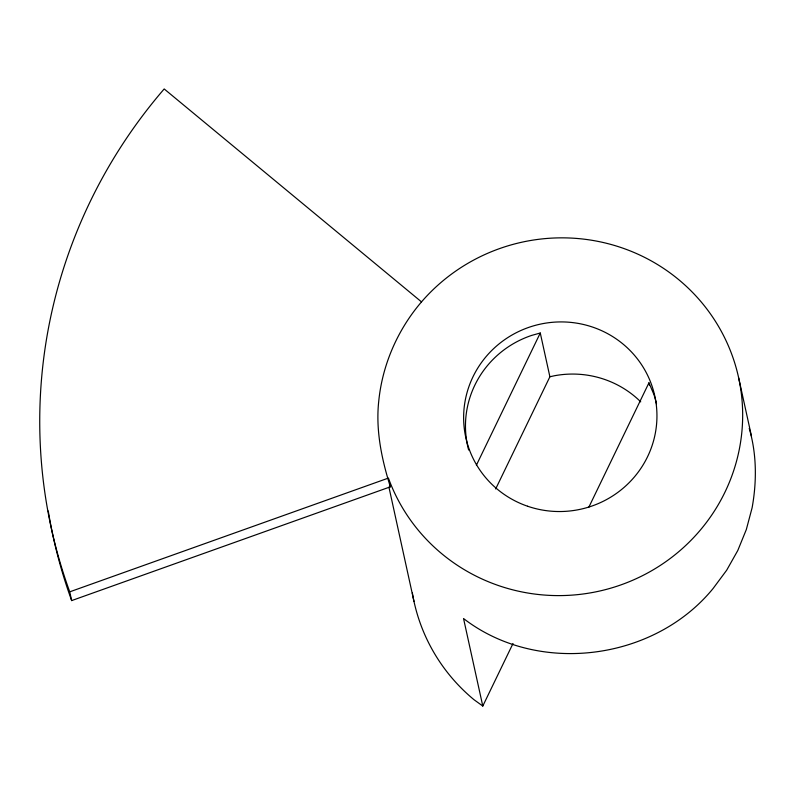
<?xml version="1.0" encoding="UTF-8"?>
<svg xmlns="http://www.w3.org/2000/svg" width="795" height="795" viewBox="0 0 795 795"><rect width="100%" height="100%" fill="white"/><g stroke="black" fill="none" stroke-linecap="round" stroke-linejoin="round"><path stroke-width="1.19" d="M476.394 465.184L540.272 333.006L531.577 335.44A96.752 94.714 -12.4 0 0 468.633 450M495.673 488.945L549.892 376.76L540.272 333.006M412.366 593.01A182.552 178.696 -12.4 0 0 474.019 699.719L482.784 706.049L513.004 643.513M588.837 507.2L648.949 382.812L653.838 394.34A96.752 94.714 -12.4 0 1 656.511 403.8M71.659 600.593L69.731 591.838L388.417 478.083A182.552 178.696 -12.4 0 0 650.221 571.545A182.552 178.696 -12.4 0 0 700.922 301.603A182.552 178.696 -12.4 0 0 421.509 301.891C397.639 329.716 382.325 364.776 378.728 401.316C375.578 430.353 381.729 459.262 390.345 486.828L71.659 600.593A521.053 510.042 -12.4 0 1 48.257 510.996M549.892 376.76L554.562 375.727A96.752 94.714 -12.4 0 1 640.74 401.863M421.509 301.891L164.187 88.951A521.053 510.042 -12.4 0 0 69.731 591.838M389.62 484.543L390.345 486.828M749.228 428.406C756.78 454.084 756.85 481.571 752.11 507.786L746.316 529.569L737.79 550.488L726.67 570.224L713.125 588.459C654.017 660.903 537.788 675.78 463.545 618.54L482.784 706.049M738.654 377.834L751.474 436.167M648.949 382.812L649.465 385.178M388.944 487.206L413.986 601.467M527.612 506.236A96.752 94.714 -12.4 0 0 655.408 399.03A96.752 94.714 -12.4 0 0 497.839 344.911A96.752 94.714 -12.4 0 0 527.612 506.236"/></g></svg>
